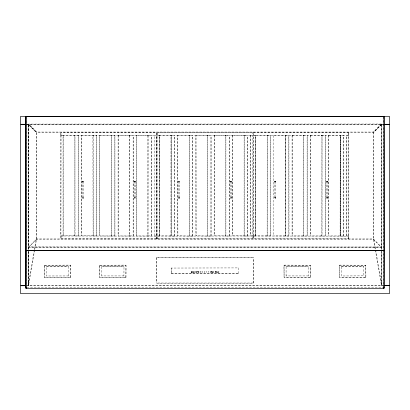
<?xml version="1.0" encoding="UTF-8"?>
<svg xmlns="http://www.w3.org/2000/svg" width="410" height="410" viewBox="0 0 410 410"><rect width="100%" height="100%" fill="white"/><g stroke="black" fill="none" stroke-linecap="round" stroke-linejoin="round"><path stroke-width="0.31" stroke-dasharray="2.05 1.54" d="M28.234 251.873L28.3 285.539M28.234 249.311L28.295 124.394M28.562 251.873L28.362 285.657M28.562 249.311L28.362 124.343M340.218 236.052L340.218 135.233M381.7 285.539L381.766 251.873M381.638 124.343L381.274 285.657M211.293 271.82C211.801 271.015 212.426 273.419 211.632 271.543M78.361 236.016L78.361 135.269M96.617 236.016L96.617 135.269M114.872 236.016L114.872 135.269M133.127 236.016L133.127 135.269M151.382 236.016L151.382 135.269M171.144 135.269L171.144 236.016M174.475 236.016L174.475 135.269M189.399 135.269L189.399 236.016M192.731 236.016L192.731 135.269M207.655 135.269L207.655 236.016M210.986 236.016L210.986 135.269M225.91 135.269L225.91 236.016M229.241 236.016L229.241 135.269M244.165 135.269L244.165 236.016M247.496 236.016L247.496 135.269M267.258 135.269L267.258 236.016M285.514 135.269L285.514 236.016M303.769 135.269L303.769 236.016M322.024 135.269L322.024 236.016M325.356 236.016L325.356 135.269M340.279 135.269L340.279 236.016M343.611 236.016L343.611 135.269M200.982 272.086L200.705 272.086A0.881 0.881 0 0 1 200.7 271.861L200.992 271.907M34.312 250.131L28.249 285.38M34.425 249.505L36.254 238.871L36.259 132.435L28.254 124.43M34.64 250.131L28.546 285.38M34.747 249.505L36.582 238.871L36.577 132.517L28.505 124.404L28.726 285.657M204.821 272.148C204.175 272.952 205.594 271.164 204.58 271.671A2.937 2.937 0 0 1 204.733 271.866A0.518 0.518 0 0 1 204.846 272.122M82.487 181.425C83.21 183.208 83.558 180.415 82.625 181.297M134.388 181.425C135.11 183.208 135.459 180.415 134.526 181.297M135.274 181.609L134.839 182.05M179.488 181.609C177.55 183.055 179.283 180.2 179.36 181.297M230.64 181.922C230.415 179.908 232.326 182.752 230.502 181.794M230.512 181.609L230.64 181.297M230.543 197.574C230.579 199.306 232.306 196.841 230.61 197.4M275.602 181.609C274.044 183.091 275.484 179.78 275.505 181.953M326.657 181.44L326.724 181.953L327.252 182.055M327.549 181.609L327.067 182.05M326.657 197.574L326.724 198.081L327.252 198.189M231.358 181.779L231.358 181.44M231.358 197.912L231.358 197.574M28.613 247.102L36.736 238.927L373.264 238.927L381.433 247.102M60.885 135.172L60.885 132.471L61.028 135.233L156.297 135.172L156.297 132.41M61.028 135.233L60.885 235.991L156.297 236.114L156.297 238.876M63.248 135.515L63.529 236.052M44.224 265.219L44.224 277.462L44.224 265.219L70.264 265.091L70.71 265.531L70.576 277.462L44.224 277.462M68.649 275.935L46.248 275.976L46.151 266.741L68.552 266.7L68.552 275.976M93.188 235.77L81.503 235.77L81.585 135.315L81.785 236.052M61.028 236.052L61.028 238.876M63.048 236.052L63.048 135.233M74.851 235.77L74.651 236.052M99.84 135.315L99.84 235.97L99.758 135.515L100.04 135.233M70.576 277.462L70.576 265.219M92.906 236.052L93.101 235.77M118.295 135.233L118.295 236.052M99.574 265.219L99.574 277.462L99.574 265.219L125.614 265.091L126.06 265.531L125.926 277.462L99.574 277.462M101.598 275.976L101.598 266.7L123.999 266.741L123.902 275.976M111.156 236.052L111.356 235.77M136.351 135.315L136.351 235.97L136.269 135.515L136.55 135.233M129.411 236.052L129.611 235.77M125.926 277.462L125.926 265.219M159.362 135.515L159.644 236.052M147.667 236.052L147.866 235.77M189.338 236.052L177.617 235.77L177.699 135.315L177.899 236.052M156.441 238.815L156.441 132.471L60.911 132.497M159.162 236.052L159.162 135.233M156.758 257.577L156.758 283.084L157.132 283.238L252.867 283.238L253.395 282.71L253.395 257.951L252.867 257.429L157.132 257.429L156.605 257.951L156.758 283.084M171.083 236.052L170.965 235.77M207.593 236.052L195.872 235.77L195.954 135.315L196.154 236.052M214.409 135.233L214.409 236.052M232.665 135.233L232.665 236.052M225.848 236.052L225.731 235.77M250.397 135.233L250.397 236.052M255.476 135.515L255.476 235.77M244.104 236.052L243.981 235.77M238.835 273.516L238.733 267.909L171.124 268.053L171.267 273.557L238.876 273.419M273.731 135.515L273.731 235.77L274.013 236.052M157.143 238.876L156.999 236.114L252.555 235.991L252.529 135.321L157.143 135.172L157.143 132.41M252.611 238.671L252.411 236.052M255.276 236.052L255.276 135.233M253.242 283.084L253.242 257.577M267.197 236.052L267.079 235.77M292.268 135.233L292.268 236.052M285.452 236.052L285.334 235.77M310.524 135.233L310.524 236.052M284.074 265.219L284.074 277.462L310.114 277.59L310.56 277.145L310.426 265.219L284.386 265.091L283.94 265.531L284.074 277.462M286.098 275.976L286.098 266.7L308.499 266.741L308.402 275.976M303.707 236.052L303.59 235.77M328.779 135.233L328.779 236.052M310.426 277.462L310.426 265.219M321.963 236.052L321.845 235.77M348.526 238.876L348.526 132.41M340.208 236.001L340.208 135.285M339.424 265.219L339.424 277.462L365.464 277.59L365.91 277.145L365.776 265.219L339.736 265.091L339.29 265.531L339.424 277.462M341.351 266.843L341.448 275.976L363.89 275.838L363.752 266.7L341.351 266.741M348.669 235.991L348.669 135.29M348.669 238.815L348.669 236.114M365.776 277.462L365.776 265.219M78.423 135.233L78.423 236.052M96.678 135.233L96.678 236.052M114.933 135.233L114.933 236.052M133.188 236.052L133.188 135.233M171.072 236.001L171.083 135.233M151.444 236.052L151.444 135.233M189.328 236.001L189.338 135.233M174.537 236.052L174.537 135.233M207.583 236.001L207.593 135.233M192.792 236.052L192.792 135.233M225.838 236.001L225.848 135.233M211.047 236.052L211.047 135.233M244.093 236.001L244.104 135.233M229.303 236.052L229.303 135.233M270.656 135.233L270.764 235.929L267.12 236.016L267.197 135.233M247.558 236.052L247.558 135.233M288.912 135.233L288.988 236.016L285.345 235.929L285.452 135.233M307.167 135.233L307.274 235.929L303.631 236.016L303.707 135.233M325.417 135.233L325.53 235.929L321.886 236.016L321.963 135.233M343.672 236.052L343.672 135.233M78.535 235.929L74.856 235.929L74.968 135.233M96.791 235.929L93.111 235.929L92.906 135.233M115.046 235.929L111.366 235.929L111.443 135.515M147.954 135.515L147.877 235.929L151.556 235.929M267.084 135.351L270.764 135.351M285.339 135.351L289.019 135.351M129.698 135.515L129.621 235.929L133.301 235.929M303.595 135.351L307.274 135.351M321.85 135.351L325.53 135.351M381.372 124.312L381.279 124.015L28.613 124.076L36.741 132.358L373.264 132.358L381.372 124.312L383.55 124.404M381.387 247.102L28.685 246.897M60.885 135.29L60.885 235.991M28.567 247.102L381.274 246.989M60.885 236.114L60.885 238.815M74.933 235.77L63.248 235.77M118.095 135.315L118.095 235.97M111.479 236.052L111.443 235.77M129.734 236.052L129.698 235.77M147.989 236.052L147.954 235.77M156.441 235.991L156.497 135.433L154.283 135.29L154.283 236.052M159.305 235.991L159.305 135.29M214.21 135.315L214.128 235.77L225.69 235.934M189.302 235.77L189.02 236.052M232.465 135.315L232.383 235.77L243.945 235.934M207.557 235.77L207.275 236.052M250.254 135.29L250.254 235.991M225.813 235.77L225.531 236.052M244.068 235.77L243.786 236.052M292.069 135.315L292.069 235.97M255.42 235.991L255.476 135.433L253.257 135.29L253.119 235.991L348.643 236.139M267.161 235.77L266.879 236.052M310.324 135.315L310.324 235.97M328.579 135.315L328.579 235.97M303.672 235.77L303.39 236.052M348.669 135.172L348.669 132.471M321.927 235.77L321.645 236.052M339.9 236.052L340.182 235.77M82.641 181.205L82.641 198.143L83.379 197.999L83.23 181.205M134.541 181.205L134.541 198.143L135.279 197.999L135.131 181.205M178.755 181.205L178.755 198.143L179.493 197.999L179.344 181.205M230.656 181.205L230.656 198.143L231.394 197.999L231.245 181.205M274.869 181.205L274.869 198.143L275.607 197.999L275.458 181.205M326.77 181.205L326.77 198.143L327.508 197.999L327.359 181.205M82.625 197.43C83.978 200.572 82.892 194.729 82.764 198.148M134.526 197.43C133.819 198.845 136.34 197.794 134.839 197.256M179.047 197.302C177.991 197.328 179.037 198.891 179.457 197.912M179.39 198.081L179.498 197.553L179.047 197.256M274.715 181.425L275.161 181.169M274.715 197.553C275.428 196.487 276.279 198.681 274.761 198.102M327.375 181.922L327.405 181.266L326.724 181.266M327.375 198.05L327.405 197.4L326.724 197.4M194.489 271.62C194.186 272.235 193.704 271.066 193.904 272.368L194.335 272.281L194.268 271.943A0.928 0.928 0 0 0 194.412 271.728M174.619 236.016L171.006 236.016M192.874 236.016L189.261 236.016M211.129 236.016L207.516 236.016M229.385 236.016L225.772 236.016M247.64 236.016L244.027 236.016M343.754 236.016L340.141 236.016M381.705 124.394L373.741 132.435L373.746 238.871L375.575 249.505M74.933 135.515L63.365 135.351M170.965 135.515L174.65 135.351M189.22 135.515L192.905 135.351M207.475 135.515L211.16 135.351M225.731 135.515L229.415 135.351M243.981 135.515L247.671 135.351M156.999 238.815L157.03 132.497L252.411 132.471L252.411 135.172M273.849 135.351L285.416 135.515L285.416 235.77L285.135 236.052M303.59 135.515L303.39 135.233M171.165 273.516L238.815 273.496M321.845 135.515L321.645 135.233M253.119 235.991L253.144 135.321L348.643 135.146M253.257 236.052L253.119 238.815L348.643 238.789M381.495 249.695L381.495 124.404L373.423 132.517L373.418 238.871L375.252 249.505M346.511 236.052L346.511 135.233M341.366 266.761L363.849 266.741M381.351 124.03L373.341 132.04L36.659 132.04L28.649 124.03M231.26 198.05L230.953 198.184M274.997 197.333L274.756 197.912M327.236 198.148L327.375 197.43M93.224 135.233L93.101 135.515M111.479 135.233L111.356 135.515M129.734 135.233L129.611 135.515M147.989 135.233L147.866 135.515M171.267 267.909L171.185 273.496M253.257 132.41L253.257 135.233M170.765 236.052L171.047 235.77L171.047 135.515L170.765 135.233M60.911 135.321L63.186 135.433M81.621 135.351L96.76 135.269M118.131 135.351L133.281 135.285M136.386 135.351L151.536 135.285M159.48 135.351L170.924 135.351M177.735 135.351L189.179 135.351M195.99 135.351L207.434 135.351M250.279 135.321L252.611 135.433M255.594 135.351L267.043 135.351M292.104 135.351L303.549 135.351M310.36 135.351L321.804 135.351M63.16 235.965L60.911 235.965M111.356 235.97L99.876 235.934M129.611 235.97L118.131 235.934M147.866 235.97L136.386 235.934M156.415 235.965L154.165 235.965M159.275 235.965L157.03 235.965M156.415 238.789L60.911 238.789M170.924 235.934L159.362 235.77M44.28 265.275L70.52 265.275M46.166 266.761L68.634 266.761M99.63 265.275L125.87 265.275M101.516 266.761L123.984 266.761M252.529 235.965L250.279 235.965M253.257 236.114L253.144 238.789M255.394 235.965L253.144 235.965M252.529 238.789L157.03 238.789M267.043 235.934L255.594 235.934M285.298 235.934L273.849 235.934M123.984 275.92L101.516 275.92M303.549 235.934L292.104 235.934M348.643 235.965L346.394 235.965M284.13 265.275L310.37 265.275M286.016 266.761L308.484 266.761M253.17 283.013L156.83 283.013M339.48 265.275L365.72 265.275M308.484 275.92L286.016 275.92M99.876 135.351L115.015 135.269M214.245 135.351L225.69 135.351M232.501 135.351L243.945 135.351M328.615 135.351L340.059 135.351M156.83 257.649L253.17 257.649M70.52 277.401L44.28 277.401M125.87 277.401L99.63 277.401M321.804 235.934L310.36 235.934M340.059 235.934L328.615 235.934M310.37 277.401L284.13 277.401M365.72 277.401L339.48 277.401M93.285 135.269L93.285 236.016M111.54 135.269L111.54 236.016M129.796 135.269L129.796 236.016M148.051 135.269L148.051 236.016M270.595 236.016L270.595 135.269M288.85 236.016L288.85 135.269M307.105 236.016L307.105 135.269M82.764 197.333L83.102 197.333M134.839 197.302L134.429 197.912M274.715 197.927L275.33 198.148M275.161 198.225L275.571 197.912L275.474 197.43M326.898 197.333L327.236 197.333M216.424 271.528L215.983 271.948L216.429 272.378A0.815 0.815 0 0 0 216.721 272.307L216.721 272.189A0.62 0.62 0 0 1 216.424 272.271L216.106 271.953L216.439 271.64A0.641 0.641 0 0 1 216.618 271.671L216.459 271.948L216.736 271.599A0.774 0.774 0 0 0 216.424 271.528M211.519 271.528L211.176 272.368L211.293 271.876M26.46 124.286L383.54 124.286M26.45 124.343L383.55 124.343M26.45 124.404L28.505 124.548M78.505 135.269L74.892 135.269L75.03 236.016M343.764 135.285L339.9 135.233M82.533 181.251L83.332 181.251M134.434 181.251L135.238 181.251M178.647 181.251L179.447 181.251M230.553 181.251L231.353 181.251M274.761 181.251L275.566 181.251M326.667 181.251L327.467 181.251M82.533 198.102L83.332 198.102M134.434 198.102L135.238 198.102M178.647 198.102L179.447 198.102M230.553 198.102L231.353 198.102M326.667 198.102L327.467 198.102M26.45 285.596L383.55 285.657M26.46 285.714L383.54 285.714M26.968 287.451L383.673 287.451M275.161 182.05L274.726 181.609M134.839 181.169L135.244 181.44M179.047 198.184L178.739 198.05M82.933 182.05L82.492 181.609M348.643 132.497L253.257 132.471L253.257 135.172M348.643 135.321L346.306 135.433L346.368 235.991M159.275 135.321L156.943 135.433L156.999 235.991M28.726 285.606L28.613 250.3M243.786 135.233L244.068 135.515M225.531 135.233L225.813 135.515M207.275 135.233L207.557 135.515M189.02 135.233L189.302 135.515M134.526 181.922L134.398 181.609M28.649 124.332L28.613 249.721M340.182 135.515L340.105 235.929M375.36 250.131L381.526 285.585L381.495 250.336M381.746 124.43L381.766 249.311M375.688 250.131L381.751 285.38M383.288 117.122L383.288 249.582M383.288 250.218L383.288 286.692M383.227 116.481L383.227 286.692M26.711 117.122L26.711 286.692M200.577 271.891C200.941 273.378 201.382 270.702 200.577 271.891M206.906 271.779C206.737 273.332 206.348 270.964 206.906 271.779M196.282 271.953C195.831 272.942 195.739 270.974 196.282 271.953M196.405 271.953L195.647 272.368L195.647 271.543L196.405 271.953M213.63 271.953C213.482 272.998 212.093 271.799 213.118 271.533A0.533 0.533 0 0 1 213.313 271.548L213.63 271.953M212.867 271.912C213.308 273.05 213.825 271.02 212.872 271.866M194.263 272.137L194.027 272.004L194.263 272.137M218.945 271.753C218.663 273.373 218.356 270.928 218.945 271.753M198.184 271.891L198.05 272.189L198.184 271.891M198.466 271.543C197.958 273.429 198.086 271.251 197.272 271.645L197.154 272.368L197.154 271.543L198.466 271.543M210.822 271.891L210.689 272.189L210.822 271.891M211.099 271.543C211.022 273.619 209.966 270.989 210.52 271.784L211.099 271.543M198.829 272.081L198.466 272.368L198.891 271.543L199.193 272.368L198.829 272.081M36.659 239.235L28.654 247.24L381.387 247.199L373.341 239.235L36.659 239.235M191.224 271.543L191.106 272.368L191.547 272.368L191.224 272.26L191.547 272.03L191.224 271.543M191.793 271.543L191.675 272.368L191.793 271.543M192.464 271.543L191.972 271.543L191.972 272.368L192.095 271.645L192.464 271.543M192.9 271.543L192.782 272.26C191.777 272.368 193.909 272.368 192.9 272.26L192.9 271.543M193.776 271.543L193.3 271.543L193.3 272.368L193.766 272.368L193.417 272.26L193.756 272.009L193.417 271.645L193.776 271.543M197.031 271.543L196.549 271.543L196.549 272.368L197.02 272.368L196.672 272.26L197.005 272.009L196.672 271.645L197.031 271.543M202.853 271.543L202.735 272.368L202.853 271.543M208.823 271.543L208.705 271.809C207.926 272.178 209.325 272.471 208.823 271.543M212.38 271.543L212.262 272.26C211.258 272.368 213.39 272.368 212.38 272.26L212.38 271.543M215.609 271.543L215.117 271.543L215.117 272.368L215.235 271.645L215.609 271.543M215.829 271.543L215.711 272.368L215.829 271.543M217.028 271.543L216.91 272.368L217.49 272.004C217.607 273.25 217.607 270.656 217.49 271.902L217.028 271.902L217.028 271.543M218.125 271.543L218.007 272.26C216.998 272.368 219.13 272.368 218.125 272.26L218.125 271.543"/><path stroke-width="0.61" d="M25.635 250.407L25.635 288.025L25.922 288.133L26.009 250.407M384.006 288.076L384.365 287.994L384.365 250.407M383.919 116.599L26.081 116.599M383.432 288.117L383.919 288.24M26.081 288.24L26.163 288.056A0.543 0.384 -90 0 1 26.163 287.569L26.327 287.533M383.991 250.407L383.832 288.455L26.081 288.394L26.168 250.418L383.904 250.443M26.081 250.336L383.904 250.315M383.898 116.481L383.991 250.264M25.722 116.312L25.635 250.264M383.904 250.695L26.096 250.695M25.82 124.286L20.587 124.261L20.587 116.363L389.438 116.337L389.438 124.286L384.18 124.286M25.809 124.404L20.561 124.548L20.561 285.452L25.809 285.596M384.19 124.404L389.438 124.404L389.438 285.596L384.19 285.596M25.82 285.714L20.587 285.739L20.587 293.637L389.438 293.662L389.438 285.714L384.18 285.714M26.245 288.117L26.568 288.117M384.278 116.312L384.365 250.264M25.922 116.312L26.009 250.264M383.673 287.533L383.837 287.569A0.543 0.384 -90 0 1 383.837 288.056M26.096 250.315L26.081 116.399"/></g></svg>
